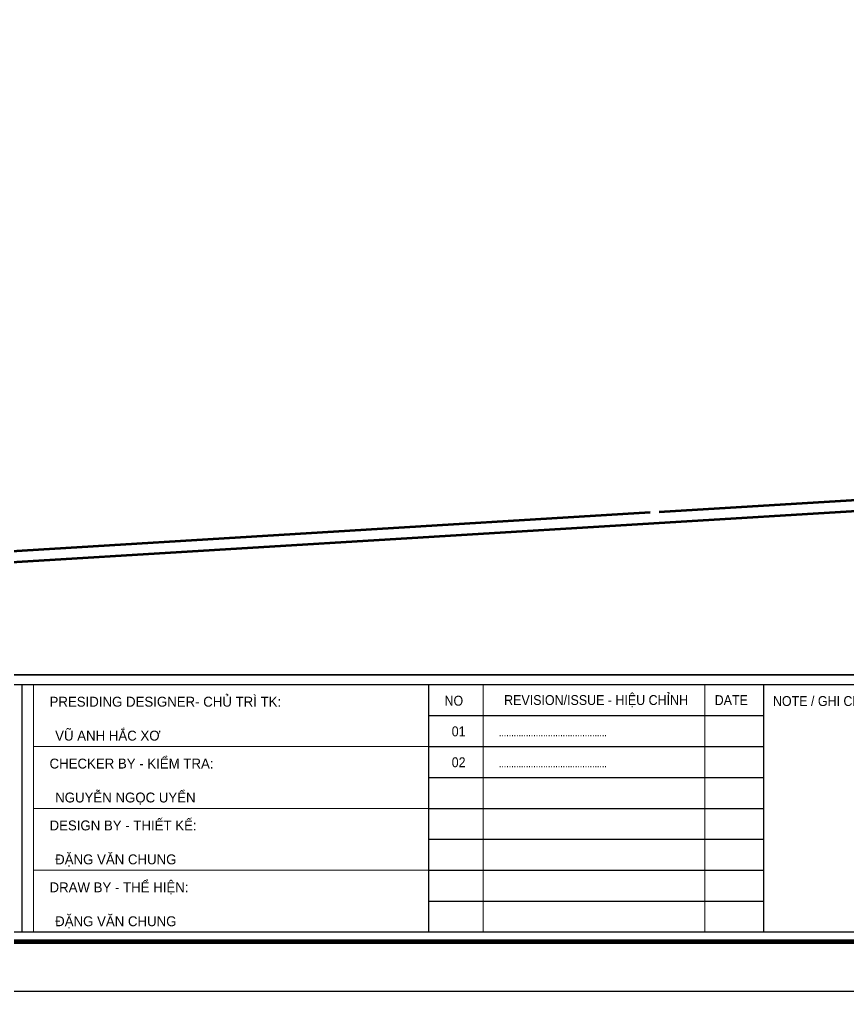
# Model space of a CAD drawing. Header units: inches. Extents: x 2 to 32666, y -5537 to 22.
# Drawn here: x 12107.2 to 12258, y -4544.5 to -4367.8 of the extents above; entities that cross this region are included whole.
import ezdxf
from ezdxf.enums import TextEntityAlignment as Align

# ---------------------------------------------------------------- set-up
doc = ezdxf.new("R2010")
doc.units = ezdxf.units.IN
doc.header["$MEASUREMENT"] = 0
for name, color, linetype in [('2', 2, 'Continuous'), ('251', 251, 'Continuous'), ('3', 3, 'Continuous'), ('7', 7, 'Continuous'), ('BAO KHUNG', 31, 'Continuous'), ('DIM', 8, 'Continuous'), ('NET IN', 3, 'Continuous')]:
    doc.layers.add(name, color=color, linetype=linetype)
doc.layers.add('Cover text', color=7, linetype='Continuous', true_color=0x52370f)
doc.layers.add('S-Hatch', color=8, linetype='Continuous', lineweight=9)
doc.styles.add('ST3', font='VHAVANB.TTF')
doc.styles.get("Standard").update_dxf_attribs({"font": 'arial.ttf'})
doc.styles.add('style1', font='VHAVAN.TTF')
doc.styles.add('STYLE2', font='VHAVAN.TTF')
doc.styles.add('TIEU DE', font='Vharialn.ttf')

# ---------------------------------------------------------------- blocks, each defined once
blk = doc.blocks.new('kt kien truc 1')
at = {"layer": '2', "color": 157, "linetype": 'Continuous'}
blk.add_lwpolyline([(0, 420), (594, 420), (594, 0), (0, 0)], close=True, dxfattribs=at)
at = {"layer": '251', "linetype": 'Continuous'}
for p, q in [((285.8, 50.19), (346.77, 50.19)), ((285.8, 44.56), (346.77, 44.56)), ((285.8, 38.94), (346.77, 38.94)), ((285.8, 33.31), (346.77, 33.31)), ((285.8, 27.69), (346.77, 27.69)), ((285.8, 22.06), (346.77, 22.06)), ((285.8, 16.44), (346.77, 16.44))]:
    blk.add_line(p, q, dxfattribs=at)
at = {"layer": '7', "color": 147, "linetype": 'Continuous'}
blk.add_lwpolyline([(12.33, 57.61), (581.67, 57.61), (581.67, 409.19), (12.33, 409.19)], close=True, dxfattribs=at)
at = {"layer": 'BAO KHUNG', "color": 7}
blk.add_line((346.77, 10.81), (346.77, 55.81), dxfattribs=at)
at = {"layer": 'BAO KHUNG', "color": 167, "linetype": 'Continuous', "const_width": 0.871}
blk.add_lwpolyline([(10.59, 9.07), (583.41, 9.07), (583.41, 410.93), (10.59, 410.93)], close=True, dxfattribs=at)
at = {"layer": 'BAO KHUNG', "color": 7}
for points in [[(144.95, 55.81), (285.8, 55.81), (285.8, 10.81), (144.95, 10.81)], [(211.89, 55.81), (474.14, 55.81), (474.14, 10.81), (211.89, 10.81)]]:
    blk.add_lwpolyline(points, close=True, dxfattribs=at)
at = {"layer": 'S-Hatch'}
for p, q in [((213.95, 10.81), (213.95, 55.81)), ((295.73, 55.81), (295.73, 10.81)), ((336.07, 55.81), (336.07, 10.81)), ((285.8, 44.56), (213.95, 44.56)), ((285.8, 33.31), (213.95, 33.31)), ((285.8, 22.06), (213.95, 22.06))]:
    blk.add_line(p, q, dxfattribs=at)
at = {"layer": 'BAO KHUNG', "color": 7, "linetype": 'Continuous', "style": 'ST3'}
for s, p in [('PRESIDING DESIGNER- CHñ TR× TK:', (216.86, 51.8)), ('CHECKER BY - KIÓM TRA:', (216.86, 40.55)), ('design by - thiÕt kÕ:', (216.86, 29.3)), ('DRAW by - thÓ HIÖN:', (216.86, 18.05))]:
    blk.add_text(s, height=1.8, dxfattribs=at).set_placement(p)
at = {"layer": 'BAO KHUNG', "color": 7, "linetype": 'Continuous', "width": 0.9}
for s, p in [('NO', (290.4, 52.88)), ('REVISION/ISSUE - HIỆU CHỈNH', (316.27, 53)), ('DATE', (340.86, 52.99)), ('01', (291.27, 47.31)), ('02', (291.27, 41.69))]:
    blk.add_text(s, height=1.8, dxfattribs=at).set_placement(p, align=Align.MIDDLE_CENTER)
blk.add_text('NOTE / GHI CHÚ', height=1.8, dxfattribs=at).set_placement((348.44, 51.92))
at = {"layer": 'Cover text', "linetype": 'Continuous', "style": 'style1'}
for s, p in [('Vò ANH H¾C X¥', (217.88, 45.63)), ('nguyÔn ngäc uyÓn', (217.88, 34.38)), ('®Æng v¨n chung', (217.88, 23.13)), ('®Æng v¨n chung', (217.88, 11.88))]:
    blk.add_text(s, height=1.8, dxfattribs=at).set_placement(p)
at = {"layer": 'Cover text', "linetype": 'Continuous', "style": 'STYLE2', "width": 0.8}
for p in [(298.6, 46.4), (298.6, 40.78)]:
    blk.add_text('............................................', height=1.5, dxfattribs=at).set_placement(p)
at = {"layer": 'Cover text', "ltscale": 0.5, "style": 'TIEU DE'}
for tag, p in [('STT', (555.05, 15.58)), ('TENBANVE', (45.93, 14.6))]:
    blk.add_attdef(tag, text='', height=2, dxfattribs=at).set_placement(p, align=Align.MIDDLE_CENTER)

msp = doc.modelspace()

# ---------------------------------------------------------------- linework, layer by layer
at = {"layer": '2', "lineweight": 100}
for p, q in [((12223.5358, -4457.2932), (12330.295, -4450.7927)), ((11908.1005, -4478.5034), (12330.4166, -4452.789)), ((11908.1005, -4476.4997), (12221.8722, -4457.3945))]:
    msp.add_line(p, q, dxfattribs=at)
at = {"layer": 'DIM'}
msp.add_lwpolyline([(11908.1005, -4135.3349), (12477.4384, -4135.3349), (12477.4384, -4486.9148), (11908.1005, -4486.9148)], close=True, dxfattribs=at)
at = {"layer": 'NET IN'}
msp.add_lwpolyline([(11895.7695, -4124.5249), (12489.7695, -4124.5249), (12489.7695, -4544.5249), (11895.7695, -4544.5249)], close=True, dxfattribs=at)

# ---------------------------------------------------------------- block references
at = {"layer": '3'}
msp.add_blockref('kt kien truc 1', (11895.7695, -4544.5249), dxfattribs=at)

doc.saveas('drawing.dxf')
